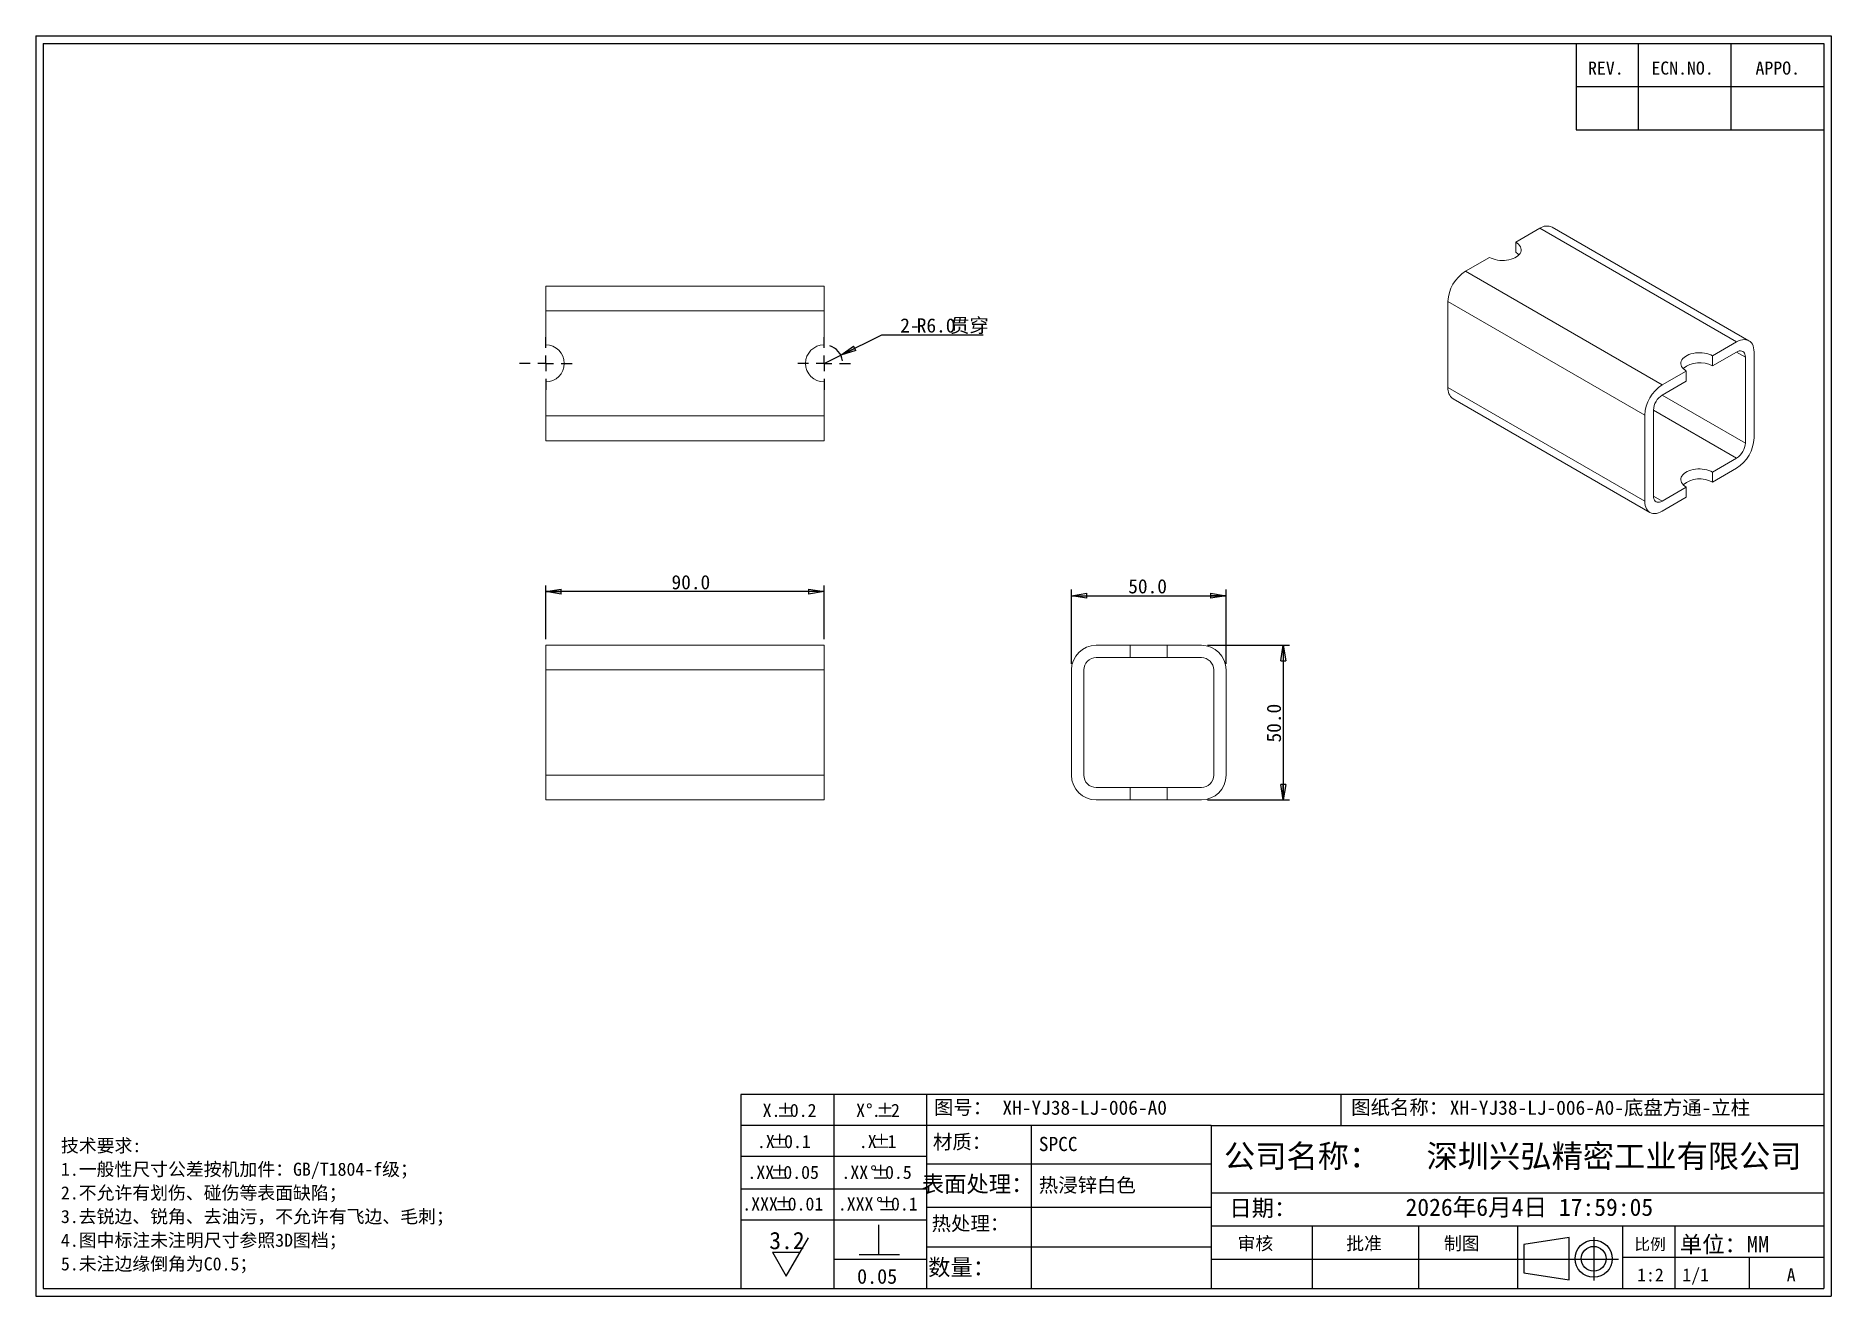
# Model space of a CAD drawing. Header units: millimetres. Extents: x 3 to 294, y 3 to 207.
import ezdxf

# ---------------------------------------------------------------- set-up
doc = ezdxf.new("R2010")
doc.units = ezdxf.units.MM
doc.linetypes.add('CENTERX2', pattern=[20.32, 12.7, -2.54, 2.54, -2.54])
doc.layers.add('图框', color=7, linetype='Continuous')
doc.layers.add('粗实线层', color=7, linetype='Continuous', lineweight=25)
doc.styles.add('SLDTEXTSTYLE0', font='SIMKAI.TTF')
doc.styles.add('SLDTEXTSTYLE1', font='SIMHEI.TTF', dxfattribs={"bigfont": 'bigfont'})
doc.styles.add('SLDTEXTSTYLE2', font='SIMSUN.TTC')
doc.styles.add('SLDTEXTSTYLE3', font='SIMSUN.TTC', dxfattribs={"bigfont": 'bigfont'})
doc.styles.add('SLDTEXTSTYLE4', font='SIMKAI.TTF')
doc.styles.add('SLDTEXTSTYLE5', font='SIMKAI.TTF', dxfattribs={"bigfont": 'bigfont'})
doc.dimstyles.new('SLDDIMSTYLE0', dxfattribs={"dimtxt": 2.3, "dimasz": 2.5, "dimexe": 0, "dimexo": 0.0625, "dimgap": 0.575, "dimtad": 2, "dimdec": 1, "dimlfac": 2, "dimrnd": 1e-09, "dimzin": 4, "dimdsep": 46, "dimtxsty": 'SLDTEXTSTYLE2', "dimblk1": 'CLOSED', "dimblk2": 'CLOSED', "dimsah": 1, "dimcen": 0.09, "dimadec": 0, "dimazin": 1, "dimtfac": 1, "dimtdec": 1, "dimtofl": 0, "dimtmove": 0, "dimatfit": 3, "dimldrblk": 'CLOSED', "dimfxl": 0, "dimfrac": 2, "dimtolj": 1, "dimtzin": 12, "dimarcsym": 0})
doc.dimstyles.new('SLDDIMSTYLE1', dxfattribs={"dimtxt": 2.3, "dimasz": 2.5, "dimexe": 0, "dimexo": 0.0625, "dimgap": 0.575, "dimtad": 0, "dimtih": 1, "dimtoh": 1, "dimdec": 1, "dimlfac": 2, "dimrnd": 1e-09, "dimzin": 4, "dimdsep": 46, "dimtxsty": 'SLDTEXTSTYLE2', "dimblk1": 'CLOSED', "dimblk2": 'CLOSED', "dimsah": 1, "dimcen": 0, "dimadec": 0, "dimazin": 1, "dimtfac": 1, "dimtdec": 1, "dimtofl": 0, "dimtmove": 0, "dimatfit": 3, "dimldrblk": 'CLOSED', "dimfxl": 0, "dimfrac": 2, "dimtolj": 1, "dimtzin": 12, "dimarcsym": 0})

# ---------------------------------------------------------------- blocks, each defined once
blk = doc.blocks.new('块8')
at = {"layer": '粗实线层'}
for p, q in [((184.46, 11.66), (184.46, 6.85)), ((181.31, 6.85), (187.82, 6.85))]:
    blk.add_line(p, q, dxfattribs=at)
blk = doc.blocks.new('SW_NOTE_0')
at = {"layer": '图框', "color": 0, "insert": (0, 3.26), "char_height": 2.8, "attachment_point": 1, "style": 'SLDTEXTSTYLE0'}
blk.add_mtext('3.2', dxfattribs=at)
blk = doc.blocks.new('块7')
at = {"layer": '图框', "lineweight": 25}
for p, q in [((135.52, 14.41), (139.1, 20.62)), ((133.27, 18.3), (137.77, 18.3)), ((133.27, 18.3), (135.52, 14.41))]:
    blk.add_line(p, q, dxfattribs=at)
at = {"layer": '图框', "color": 7}
blk.add_blockref('SW_NOTE_0', (132.77, 18.34), dxfattribs=at)
blk = doc.blocks.new('块9')
at = {"color": 7, "linetype": 'Continuous'}
blk.add_blockref('块7', (-132.98, -14.31), dxfattribs=at)
blk = doc.blocks.new('SW_NOTE_0_1')
at = {"layer": '图框', "color": 0, "attachment_point": 1, "style": 'SLDTEXTSTYLE1'}
for s, insert, char_height in [('技术要求:', (0, 2.46), 2.117), ('1.一般性尺寸公差按机加件：GB/T1804-f级；', (0, -1.36), 2.1167), ('2.不允许有划伤、碰伤等表面缺陷；', (0, -5.18), 2.1167), ('3.去锐边、锐角、去油污，不允许有飞边、毛刺；', (0, -9), 2.1167), ('4.图中标注未注明尺寸参照3D图档；', (0, -12.83), 2.1167), ('5.未注边缘倒角为C0.5；', (0, -16.65), 2.1167)]:
    blk.add_mtext(s, dxfattribs=dict(at, insert=insert, char_height=char_height))
blk = doc.blocks.new('SW_NOTE_0_2')
at = {"layer": '图框', "color": 0, "char_height": 2.117, "attachment_point": 2, "style": 'SLDTEXTSTYLE0'}
for s, insert in [('X.', (1.19, 2.46)), ('%%p', (3.42, 2.46)), ('0.2', (6.3, 2.46))]:
    blk.add_mtext(s, dxfattribs=dict(at, insert=insert))
blk = doc.blocks.new('SW_NOTE_0_3')
at = {"layer": '图框', "color": 0, "char_height": 2.117, "attachment_point": 2, "style": 'SLDTEXTSTYLE0'}
for s, insert in [('.X', (1.19, 2.46)), ('%%p', (3.42, 2.46)), ('0.1', (6.3, 2.46))]:
    blk.add_mtext(s, dxfattribs=dict(at, insert=insert))
blk = doc.blocks.new('SW_NOTE_0_4')
at = {"layer": '图框', "color": 0, "char_height": 2.117, "attachment_point": 2, "style": 'SLDTEXTSTYLE0'}
for s, insert in [('.XX', (1.79, 2.46)), ('%%p', (4.83, 2.46)), ('0.05', (8.31, 2.46))]:
    blk.add_mtext(s, dxfattribs=dict(at, insert=insert))
blk = doc.blocks.new('SW_NOTE_0_5')
at = {"layer": '图框', "color": 0, "char_height": 2.117, "attachment_point": 2, "style": 'SLDTEXTSTYLE0'}
for s, insert in [('.XXX', (2.38, 2.46)), ('%%p', (6.24, 2.46)), ('0.01', (9.72, 2.46))]:
    blk.add_mtext(s, dxfattribs=dict(at, insert=insert))
blk = doc.blocks.new('SW_NOTE_0_6')
at = {"layer": '图框', "color": 0, "char_height": 2.117, "attachment_point": 2}
for s, insert, style in [('.XXX', (2.38, 2.46), 'SLDTEXTSTYLE0'), ('%%d', (6.24, 2.46), 'SLDTEXTSTYLE0'), ('%%p', (7.4, 2.46), 'SLDTEXTSTYLE4'), ('0.1', (10.25, 2.46), 'SLDTEXTSTYLE0')]:
    blk.add_mtext(s, dxfattribs=dict(at, insert=insert, style=style))
blk = doc.blocks.new('SW_NOTE_0_7')
at = {"layer": '图框', "color": 0, "char_height": 2.117, "attachment_point": 2, "style": 'SLDTEXTSTYLE0'}
for s, insert in [('.XX', (1.79, 2.46)), ('%%d', (4.83, 2.46)), ('%%p', (5.96, 2.46)), ('0.5', (8.84, 2.46))]:
    blk.add_mtext(s, dxfattribs=dict(at, insert=insert))
blk = doc.blocks.new('SW_NOTE_0_8')
at = {"layer": '图框', "color": 0, "attachment_point": 2, "style": 'SLDTEXTSTYLE0'}
for s, insert, char_height in [('.X', (1.19, 2.46), 2.117), ('%%p', (3.42, 2.46), 2.117), ('1', (5.11, 2.46), 2.12)]:
    blk.add_mtext(s, dxfattribs=dict(at, insert=insert, char_height=char_height))
blk = doc.blocks.new('SW_NOTE_0_9')
at = {"layer": '图框', "color": 0, "attachment_point": 2, "style": 'SLDTEXTSTYLE0'}
for s, insert, char_height in [('X', (0.6, 2.46), 2.12), ('%%d', (2.01, 2.46), 2.117), ('.', (3.14, 2.46), 2.12), ('%%p', (4.55, 2.46), 2.117), ('2', (6.24, 2.46), 2.12)]:
    blk.add_mtext(s, dxfattribs=dict(at, insert=insert, char_height=char_height))
blk = doc.blocks.new('_Closed')
at = {"color": 0, "linetype": 'ByBlock', "lineweight": -2}
for p, q in [((-1, 0.166667), (0, 0)), ((-1, 0.166667), (-1, -0.166667)), ((0, 0), (-1, -0.166667)), ((0, 0), (-1, 0))]:
    blk.add_line(p, q, dxfattribs=at)
blk = doc.blocks.new('_D')
at = {"layer": '图框'}
for p, q in [((85.76, 109.51), (85.76, 118.17)), ((130.76, 117.17), (85.76, 117.17)), ((130.76, 109.51), (130.76, 118.17))]:
    blk.add_line(p, q, dxfattribs=at)
at = {"layer": '图框', "xscale": 2.5, "yscale": 2.5, "rotation": 180.0000000000004}
blk.add_blockref('_Closed', (85.76, 117.17, -800.52), dxfattribs=at)
at = {"layer": '图框', "xscale": 2.5, "yscale": 2.5}
blk.add_blockref('_Closed', (130.76, 117.17, -800.52), dxfattribs=at)
at = {"layer": '图框', "insert": (106.1, 119.85), "char_height": 2.3, "attachment_point": 1, "style": 'SLDTEXTSTYLE2'}
blk.add_mtext('90.0', dxfattribs=at)
blk = doc.blocks.new('_D_1')
at = {"layer": '图框'}
for p, q in [((133.45, 155.38), (140.08, 158.66)), ((140.08, 158.66), (156.46, 158.66)), ((130.76, 154.06), (133.45, 155.38))]:
    blk.add_line(p, q, dxfattribs=at)
blk.add_arc((130.76, 154.06), 3, 7.8721, 71.5651, dxfattribs=at)
at = {"layer": '图框', "xscale": 2.5, "yscale": 2.5, "rotation": 206.3070037480462}
blk.add_blockref('_Closed', (133.45, 155.38, -630.99), dxfattribs=at)
at = {"layer": '图框', "char_height": 2.3, "attachment_point": 1}
for s, insert, style in [('2-', (143.08, 161.34), 'SLDTEXTSTYLE2'), ('R6.0', (145.75, 161.34), 'SLDTEXTSTYLE2'), ('贯穿', (151.11, 161.34), 'SLDTEXTSTYLE3')]:
    blk.add_mtext(s, dxfattribs=dict(at, insert=insert, style=style))
blk = doc.blocks.new('SW_CENTERMARKSYMBOL_0')
at = {"layer": '图框', "color": 0}
for p, q in [((0, 2.5), (0, 4.25)), ((-2.5, 0), (-4.25, 0)), ((0, 0), (-1.25, 0)), ((0, 0), (0, 1.25)), ((0, 0), (0, -1.25)), ((0, 0), (1.25, 0)), ((2.5, 0), (4.25, 0)), ((0, -2.5), (0, -4.25))]:
    blk.add_line(p, q, dxfattribs=at)
blk = doc.blocks.new('SW_CENTERMARKSYMBOL_1')
at = {"layer": '图框', "color": 0}
for p, q in [((0, 2.5), (0, 4.25)), ((-2.5, 0), (-4.25, 0)), ((0, 0), (-1.25, 0)), ((0, 0), (0, 1.25)), ((0, 0), (0, -1.25)), ((0, 0), (1.25, 0)), ((2.5, 0), (4.25, 0)), ((0, -2.5), (0, -4.25))]:
    blk.add_line(p, q, dxfattribs=at)
blk = doc.blocks.new('_D_2')
at = {"layer": '图框'}
for p, q in [((170.76, 105.51), (170.76, 117.51)), ((170.76, 116.51), (195.76, 116.51)), ((195.76, 105.51), (195.76, 117.51))]:
    blk.add_line(p, q, dxfattribs=at)
at = {"layer": '图框', "xscale": 2.5, "yscale": 2.5, "rotation": 180.0000000000004}
blk.add_blockref('_Closed', (170.76, 116.51, -36.98), dxfattribs=at)
at = {"layer": '图框', "xscale": 2.5, "yscale": 2.5}
blk.add_blockref('_Closed', (195.76, 116.51, -36.98), dxfattribs=at)
at = {"layer": '图框', "insert": (179.94, 119.19), "char_height": 2.3, "attachment_point": 1, "style": 'SLDTEXTSTYLE2'}
blk.add_mtext('50.0', dxfattribs=at)
blk = doc.blocks.new('_D_3')
at = {"layer": '图框'}
for p, q in [((192.76, 108.51), (206.01, 108.51)), ((205.01, 108.51), (205.01, 83.51)), ((192.76, 83.51), (206.01, 83.51))]:
    blk.add_line(p, q, dxfattribs=at)
at = {"layer": '图框', "xscale": 2.5, "yscale": 2.5}
for p, rotation in [((205.01, 108.51, -36.98), 90.0000000000004), ((205.01, 83.51, -36.98), 270.0000000000004)]:
    blk.add_blockref('_Closed', p, dxfattribs=dict(at, rotation=rotation))
at = {"layer": '图框', "insert": (202.33, 92.79), "char_height": 2.3, "attachment_point": 1, "rotation": 90, "style": 'SLDTEXTSTYLE2'}
blk.add_mtext('50.0', dxfattribs=at)

msp = doc.modelspace()

# ---------------------------------------------------------------- linework, layer by layer
at = {"color": 7, "linetype": 'Continuous', "lineweight": 18}
for p, q in [((246.471, 175.889), (242.582, 173.644)), ((278.291, 157.52), (246.471, 175.889)), ((280.291, 157.718), (248.471, 176.087)), ((242.582, 173.644), (242.582, 172.011)), ((238.339, 171.195), (234.45, 168.95)), ((234.45, 168.95), (266.27, 150.58)), ((85.763, 166.555), (85.763, 162.555)), ((85.763, 166.555), (130.763, 166.555)), ((130.763, 162.555), (130.763, 166.555)), ((130.763, 162.555), (85.763, 162.555)), ((85.763, 162.555), (85.763, 157.055)), ((130.763, 162.555), (130.763, 157.055)), ((263.442, 145.682), (231.622, 164.051)), ((231.622, 164.051), (231.622, 150.17)), ((278.291, 157.52), (274.402, 155.275)), ((274.402, 153.642), (278.291, 155.887)), ((274.402, 155.275), (274.402, 153.642)), ((279.705, 155.07), (279.705, 141.189)), ((281.119, 142.005), (281.119, 155.887)), ((85.763, 151.055), (85.763, 145.555)), ((130.763, 151.055), (130.763, 145.555)), ((270.159, 152.826), (266.27, 150.58)), ((266.27, 148.947), (270.159, 151.193)), ((270.159, 151.193), (270.159, 152.826)), ((231.622, 150.17), (263.442, 131.8)), ((232.45, 148.338), (264.27, 129.969)), ((85.763, 145.555), (130.763, 145.555)), ((85.763, 145.555), (85.763, 141.555)), ((130.763, 141.555), (130.763, 145.555)), ((263.442, 145.682), (263.442, 131.8)), ((264.856, 132.617), (264.856, 146.498)), ((130.763, 141.555), (85.763, 141.555)), ((278.291, 138.74), (274.402, 136.494)), ((274.402, 134.861), (278.291, 137.106)), ((274.402, 136.494), (274.402, 134.861)), ((270.159, 134.045), (266.27, 131.8)), ((270.159, 132.412), (270.159, 134.045)), ((266.27, 130.167), (270.159, 132.412)), ((85.763, 108.511), (130.763, 108.511)), ((85.763, 108.511), (85.763, 104.511)), ((130.763, 104.511), (130.763, 108.511)), ((174.758, 108.511), (180.258, 108.511)), ((180.258, 108.511), (180.258, 106.511)), ((180.258, 108.511), (186.258, 108.511)), ((186.258, 106.511), (186.258, 108.511)), ((186.258, 108.511), (191.758, 108.511)), ((130.763, 104.511), (85.763, 104.511)), ((85.763, 104.511), (85.763, 87.511)), ((130.763, 104.511), (130.763, 87.511)), ((170.758, 87.511), (170.758, 104.511)), ((172.758, 104.511), (172.758, 87.511)), ((180.258, 106.511), (174.758, 106.511)), ((180.258, 106.511), (186.258, 106.511)), ((191.758, 106.511), (186.258, 106.511)), ((193.758, 87.511), (193.758, 104.511)), ((195.758, 104.511), (195.758, 87.511)), ((85.763, 87.511), (85.763, 83.511)), ((85.763, 87.511), (130.763, 87.511)), ((130.763, 83.511), (130.763, 87.511)), ((174.758, 85.511), (180.258, 85.511)), ((180.258, 85.511), (180.258, 83.511)), ((186.258, 85.511), (180.258, 85.511)), ((186.258, 83.511), (186.258, 85.511)), ((186.258, 85.511), (191.758, 85.511)), ((130.763, 83.511), (85.763, 83.511)), ((180.258, 83.511), (174.758, 83.511)), ((180.258, 83.511), (186.258, 83.511)), ((191.758, 83.511), (186.258, 83.511))]:
    msp.add_line(p, q, dxfattribs=at)
at = {"color": 8, "linetype": 'Continuous', "lineweight": 18}
for p, q in [((279.705, 155.07), (278.291, 155.887)), ((266.268, 148.946), (279.705, 141.189)), ((278.291, 138.74), (264.856, 146.495)), ((264.856, 132.616), (266.27, 131.8))]:
    msp.add_line(p, q, dxfattribs=at)
at = {"color": 7, "linetype": 'Continuous', "lineweight": 18, "flags": 128}
for points in [[(242.582, 173.644), (242.831, 173.481), (243.043, 173.301), (243.214, 173.107), (243.341, 172.903), (243.424, 172.69), (243.459, 172.474), (243.447, 172.256), (243.388, 172.042), (243.283, 171.833), (243.134, 171.633), (242.942, 171.446), (242.711, 171.274), (242.445, 171.12), (242.147, 170.987), (241.823, 170.876), (241.477, 170.79), (241.115, 170.729), (240.743, 170.695), (240.366, 170.688), (239.991, 170.709), (239.624, 170.756), (239.269, 170.83), (238.933, 170.929), (238.622, 171.051), (238.339, 171.195)], [(278.291, 157.52), (278.607, 157.682), (278.92, 157.801), (279.225, 157.876), (279.518, 157.905), (279.796, 157.888), (280.054, 157.825), (280.291, 157.718), (280.502, 157.567), (280.686, 157.374), (280.839, 157.142), (280.961, 156.874), (281.048, 156.572), (281.101, 156.242), (281.119, 155.887)], [(270.159, 152.826), (269.91, 152.989), (269.698, 153.169), (269.527, 153.362), (269.4, 153.567), (269.317, 153.779), (269.282, 153.996), (269.294, 154.213), (269.353, 154.428), (269.458, 154.637), (269.607, 154.836), (269.799, 155.024), (270.03, 155.196), (270.296, 155.349), (270.594, 155.483), (270.918, 155.593), (271.264, 155.68), (271.626, 155.74), (271.998, 155.774), (272.375, 155.781), (272.75, 155.761), (273.117, 155.713), (273.472, 155.64), (273.808, 155.541), (274.119, 155.419), (274.402, 155.275)], [(279.705, 155.07), (279.688, 155.316), (279.636, 155.535), (279.551, 155.723), (279.435, 155.874), (279.291, 155.986), (279.122, 156.055), (278.933, 156.08), (278.728, 156.059), (278.512, 155.994), (278.291, 155.887)], [(274.402, 136.494), (274.119, 136.638), (273.808, 136.76), (273.472, 136.859), (273.117, 136.933), (272.75, 136.98), (272.375, 137.001), (271.998, 136.994), (271.626, 136.96), (271.264, 136.899), (270.918, 136.813), (270.594, 136.702), (270.296, 136.569), (270.03, 136.415), (269.799, 136.243), (269.607, 136.056), (269.458, 135.856), (269.353, 135.648), (269.294, 135.433), (269.282, 135.215), (269.317, 134.999), (269.4, 134.787), (269.527, 134.582), (269.698, 134.388), (269.91, 134.208), (270.159, 134.045)], [(266.27, 130.167), (265.953, 130.005), (265.641, 129.886), (265.336, 129.811), (265.043, 129.782), (264.765, 129.799), (264.507, 129.862), (264.27, 129.969), (264.059, 130.12), (263.875, 130.313), (263.722, 130.545), (263.6, 130.813), (263.512, 131.114), (263.459, 131.445), (263.442, 131.8)], [(264.856, 132.617), (264.873, 132.371), (264.925, 132.152), (265.01, 131.964), (265.126, 131.813), (265.27, 131.701), (265.439, 131.632), (265.628, 131.607), (265.833, 131.628), (266.049, 131.692), (266.27, 131.8)]]:
    msp.add_lwpolyline(points, dxfattribs=at)
at = {"color": 7, "linetype": 'Continuous', "lineweight": 18}
for centre, radius, start, end in [((247.649, 174.189), 2.068, 66.59127, 124.71919), ((241.519, 170.105), 2.182, 43.35069, 60.86174), ((237.732, 163.789), 6.116, 122.45345, 177.54655), ((85.763, 154.055), 3, 270, 90), ((130.763, 154.055), 3, 90, 270), ((272.324, 149.869), 4.307, 61.15115, 128.63452), ((233.576, 149.95), 1.966, 173.60377, 235.08405), ((269.552, 145.42), 6.116, 122.45345, 177.54655), ((267.904, 146.371), 3.051, 122.38686, 177.61314), ((275.009, 142.267), 6.116, 302.45345, 357.54655), ((276.657, 141.316), 3.051, 302.38686, 357.61314), ((272.324, 131.089), 4.307, 61.15115, 128.63452), ((174.758, 104.511), 4, 90, 180), ((191.758, 104.511), 4, 0, 90), ((174.758, 104.511), 2, 90, 180), ((191.758, 104.511), 2, 0, 90), ((174.758, 87.511), 4, 180, 270), ((174.758, 87.511), 2, 180, 270), ((191.758, 87.511), 4, 270, 0), ((191.758, 87.511), 2, 270, 0)]:
    msp.add_arc(centre, radius, start, end, dxfattribs=at)
at = {"layer": '图框', "lineweight": 25}
for p, q in [((3.343, 206.977), (293.569, 206.977)), ((3.343, 206.977), (3.343, 3.329)), ((293.569, 206.977), (293.569, 3.329)), ((4.543, 205.777), (292.369, 205.777)), ((4.543, 205.777), (4.543, 4.529)), ((292.369, 205.777), (292.369, 4.529)), ((3.343, 3.329), (293.569, 3.329)), ((4.543, 4.529), (292.369, 4.529))]:
    msp.add_line(p, q, dxfattribs=at)
at = {"layer": '图框'}
for p, q in [((259.869, 14.687), (259.869, 4.529)), ((268.292, 14.687), (268.292, 4.529)), ((257.188, 9.291), (259.174, 9.291)), ((280.309, 9.608), (280.309, 4.529))]:
    msp.add_line(p, q, dxfattribs=at)
at = {"layer": '粗实线层'}
for p, q in [((252.369, 205.777), (252.369, 191.777)), ((262.369, 205.777), (262.369, 191.777)), ((277.369, 205.777), (277.369, 191.777)), ((252.369, 198.777), (292.369, 198.777)), ((252.369, 191.777), (292.369, 191.777)), ((292.369, 35.901), (117.318, 35.901)), ((117.318, 35.901), (117.318, 4.529)), ((132.318, 35.901), (132.318, 4.529)), ((147.318, 35.901), (147.318, 4.529)), ((214.309, 35.901), (214.309, 30.901)), ((193.346, 30.901), (117.318, 30.901)), ((164.255, 30.901), (164.255, 4.529)), ((193.346, 30.901), (193.346, 4.529)), ((193.346, 30.901), (292.369, 30.901)), ((117.318, 25.955), (147.318, 25.955)), ((147.318, 24.704), (193.346, 24.704)), ((147.318, 20.616), (117.318, 20.615)), ((147.318, 17.715), (193.346, 17.715)), ((193.346, 19.991), (292.369, 19.991)), ((147.318, 15.616), (117.318, 15.615)), ((193.346, 14.687), (292.369, 14.687)), ((209.667, 14.687), (209.667, 4.529)), ((226.868, 14.687), (226.868, 4.529)), ((242.857, 14.687), (242.857, 4.529)), ((251.221, 12.794), (243.903, 11.651)), ((243.903, 11.651), (243.903, 7.112)), ((251.221, 5.968), (251.221, 12.794)), ((255.189, 12.86), (255.189, 5.86)), ((132.318, 9.302), (147.318, 9.302)), ((147.318, 11.261), (193.346, 11.261)), ((193.346, 9.302), (242.857, 9.302)), ((252.174, 9.291), (259.174, 9.291)), ((259.869, 9.608), (292.369, 9.608)), ((243.903, 7.112), (251.221, 5.968))]:
    msp.add_line(p, q, dxfattribs=at)
at = {"layer": '粗实线层', "linetype": 'CENTERX2'}
msp.add_line((242.636, 9.291), (252.222, 9.291), dxfattribs=at)
at = {"layer": '粗实线层'}
for radius in [3, 2]:
    msp.add_circle((255.189, 9.36), radius, dxfattribs=at)

# ---------------------------------------------------------------- block references
at = {"color": 7, "linetype": 'Continuous'}
for name, p in [('块8', (-44.877, 3.208)), ('块9', (122.117, 6.422))]:
    msp.add_blockref(name, p, dxfattribs=at)
at = {"layer": '图框'}
for name, p in [('SW_CENTERMARKSYMBOL_0', (85.763, 154.055)), ('SW_CENTERMARKSYMBOL_1', (130.763, 154.055)), ('SW_NOTE_0_2', (121.082, 31.939)), ('SW_NOTE_0_9', (136.067, 31.939)), ('SW_NOTE_0_3', (120.155, 26.908)), ('SW_NOTE_0_8', (136.632, 26.908)), ('SW_NOTE_0_1', (7.388, 26.248)), ('SW_NOTE_0_4', (118.744, 21.928)), ('SW_NOTE_0_7', (133.939, 21.928)), ('SW_NOTE_0_5', (118.038, 16.816)), ('SW_NOTE_0_6', (133.488, 16.816))]:
    msp.add_blockref(name, p, dxfattribs=at)

# ---------------------------------------------------------------- texts
for s, insert, char_height, attachment_point, style in [('REV.', (257.152, 202.84), 2.1167, 2, 'SLDTEXTSTYLE0'), ('ECN.NO.', (269.557, 202.84), 2.1167, 2, 'SLDTEXTSTYLE0'), ('APPO.', (284.946, 202.84), 2.1167, 2, 'SLDTEXTSTYLE0'), ('图号：', (153.226, 34.991), 2.3, 2, 'SLDTEXTSTYLE3'), ('XH-YJ38-LJ-006-A0', (159.6, 34.93), 2.3, 1, 'SLDTEXTSTYLE2'), ('图纸名称：', (223.825, 34.991), 2.3, 2, 'SLDTEXTSTYLE3'), ('XH-YJ38-LJ-006-A0-底盘方通-立柱', (231.918, 34.93), 2.3, 1, 'SLDTEXTSTYLE3'), ('材质：', (148.364, 29.401), 2.3, 1, 'SLDTEXTSTYLE3'), ('SPCC', (165.483, 29.057), 2.3, 1, 'SLDTEXTSTYLE2'), ('公司名称：', (195.416, 27.798), 3.7042, 1, 'SLDTEXTSTYLE5'), ('深圳兴弘精密工业有限公司', (228.168, 27.798), 3.70417, 1, 'SLDTEXTSTYLE5'), ('表面处理：', (155.591, 22.765), 2.6458, 2, 'SLDTEXTSTYLE5'), ('热浸锌白色', (165.483, 22.412), 2.3, 1, 'SLDTEXTSTYLE3'), ('日期：', (201.701, 18.878), 2.6458, 2, 'SLDTEXTSTYLE5'), ('2026年6月4日 17:59:05', (224.77, 19.093), 2.8, 1, 'SLDTEXTSTYLE3'), ('热处理：', (148.15, 16.22), 2.3, 1, 'SLDTEXTSTYLE3'), ('审核', (200.498, 12.897), 2.1167, 2, 'SLDTEXTSTYLE5'), ('批准', (215.177, 12.897), 2.1167, 1, 'SLDTEXTSTYLE5'), ('制图', (233.863, 12.897), 2.1167, 2, 'SLDTEXTSTYLE5'), ('比例', (264.304, 12.639), 1.8521, 2, 'SLDTEXTSTYLE5'), ('数量：', (153.002, 9.301), 2.6458, 2, 'SLDTEXTSTYLE5'), ('0.05', (139.342, 7.704), 2.3813, 2, 'SLDTEXTSTYLE0'), ('1:2', (264.36, 7.804), 2.1167, 2, 'SLDTEXTSTYLE0'), ('1/1', (271.669, 7.804), 2.1167, 2, 'SLDTEXTSTYLE0'), ('A', (287.114, 7.804), 2.117, 2, 'SLDTEXTSTYLE0')]:
    msp.add_mtext(s, dxfattribs=dict(at, insert=insert, char_height=char_height, attachment_point=attachment_point, style=style))
at = {"layer": '粗实线层', "insert": (276.335, 13.028), "char_height": 2.6458, "attachment_point": 2, "style": 'SLDTEXTSTYLE5'}
msp.add_mtext('单位：MM', dxfattribs=at)

# ---------------------------------------------------------------- dimensions: what is measured, and where the dimension line sits
at = {"layer": '图框'}
dim = msp.add_radius_dim(center=(130.763, 154.055), mpoint=(133.452, 155.385), text='2-<>贯穿', dimstyle='SLDDIMSTYLE1', dxfattribs=at)
dim.commit()
dim.dimension.update_dxf_attribs({"geometry": '_D_1', "text_midpoint": (149.769, 159.999), "dimtype": 164})
for base, p1, p2, picture, middle in [((85.763, 117.175), (130.763, 108.511), (85.763, 108.511), '_D', (108.775, 117.175)), ((195.758, 116.511), (170.758, 104.511), (195.758, 104.511), '_D_2', (182.62, 116.511))]:
    dim = msp.add_linear_dim(base=base, p1=p1, p2=p2, dimstyle='SLDDIMSTYLE0', dxfattribs=at)
    dim.commit()
    dim.dimension.update_dxf_attribs({"geometry": picture, "text_midpoint": middle, "dimtype": 160})
dim = msp.add_linear_dim(base=(205.006, 83.511), p1=(191.758, 108.511), p2=(191.758, 83.511), angle=90, dimstyle='SLDDIMSTYLE0', dxfattribs=at)
dim.commit()
dim.dimension.update_dxf_attribs({"geometry": '_D_3', "text_midpoint": (205.006, 95.471), "dimtype": 160})

doc.saveas('drawing.dxf')
